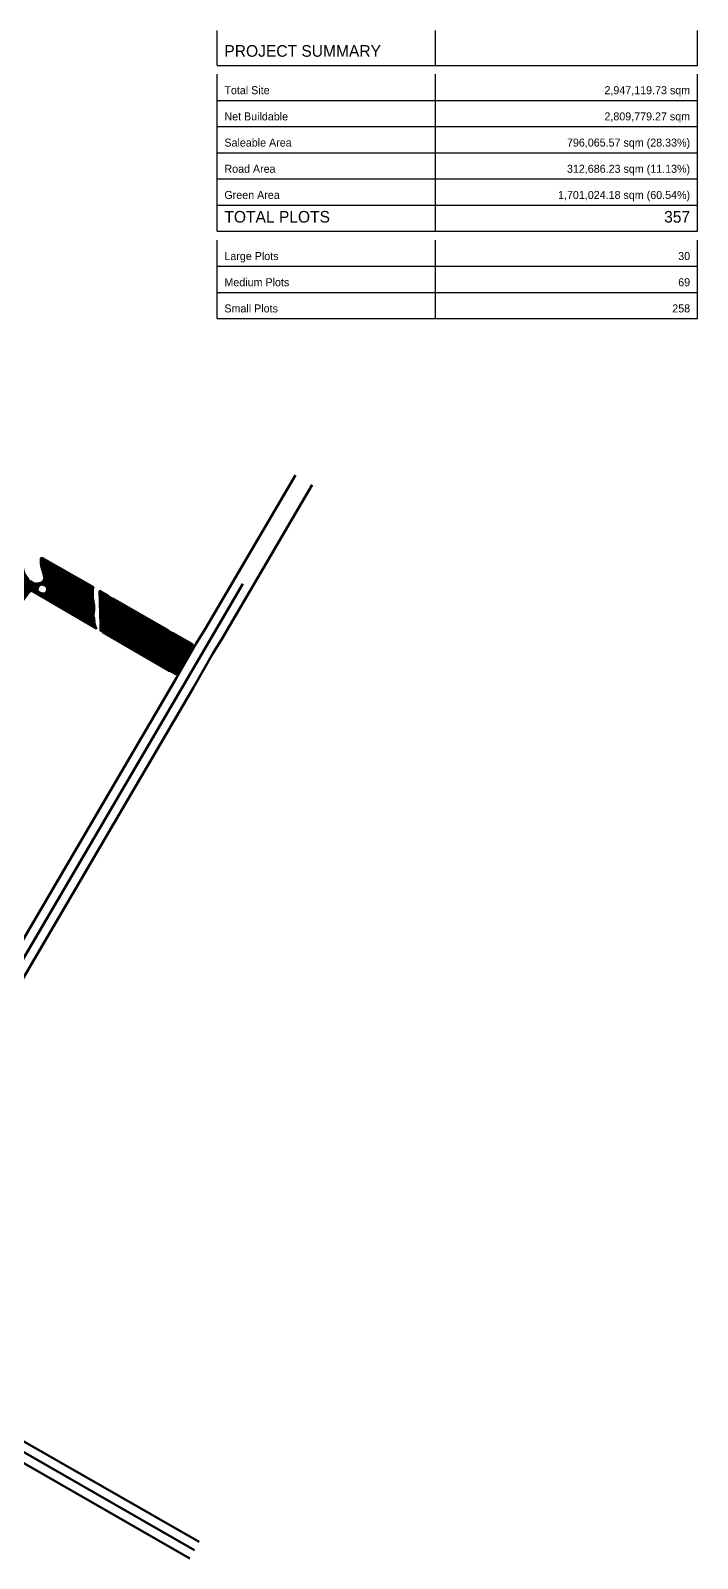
# Model space of a CAD drawing. Header units: metres. Extents: x 729358 to 733474, y 1423022 to 1426173.
# Drawn here: x 732099 to 733474, y 1423022 to 1426173 of the extents above; entities that cross this region are included whole.
import ezdxf
from ezdxf.enums import TextEntityAlignment as Align

# ---------------------------------------------------------------- set-up
doc = ezdxf.new("R2010")
doc.units = ezdxf.units.M
for name, color, linetype in [('BOUNDARY', 7, 'Continuous'), ('GREEN_AREA', 7, 'Continuous'), ('PARCEL_BORDER', 7, 'Continuous'), ('PARCEL_S', 7, 'Continuous'), ('ROADS_LOCAL', 7, 'Continuous'), ('ROADS_MAIN', 7, 'Continuous'), ('TABLE_LINES', 7, 'Continuous'), ('TABLE_TEXT', 7, 'Continuous')]:
    doc.layers.add(name, color=color, linetype=linetype)

msp = doc.modelspace()

# ---------------------------------------------------------------- hatches: boundary and pattern name
at = {"layer": 'BOUNDARY', "true_color": 0xdcdcdc}
h = msp.add_hatch(dxfattribs=at)
h.set_pattern_fill('SOLID')
h.paths.add_polyline_path([(732433.9, 1424906.9), (732398.7, 1424844.6), (732243.5, 1424935.2), (732241.7, 1425017.4), (732433.9, 1424906.9)])
at = {"layer": 'GREEN_AREA', "true_color": 0x96c896}
h = msp.add_hatch(dxfattribs=at)
h.set_pattern_fill('SOLID')
h.paths.add_polyline_path([(732229.6, 1424964.1), (732229.8, 1424963.4), (732230, 1424962.7), (732230.2, 1424961.9), (732230.4, 1424961.2), (732230.5, 1424960.5), (732230.6, 1424959.8), (732230.7, 1424959), (732230.7, 1424958.2), (732230.7, 1424957.4), (732230.8, 1424956.6), (732230.8, 1424955.9), (732230.8, 1424955.3), (732230.8, 1424955.3), (732230.8, 1424954.9), (732230.7, 1424954.6), (732230.7, 1424954.2), (732230.7, 1424953.8), (732230.7, 1424953.6), (732230.7, 1424953.2), (732230.7, 1424952.9), (732230.7, 1424952.4), (732230.7, 1424952.2), (732230.8, 1424952), (732230.9, 1424951.5), (732230.9, 1424951.4), (732231.2, 1424950.5), (732231.2, 1424950.5), (732231.5, 1424949.5), (732231.6, 1424949.4), (732231.9, 1424948.3), (732232, 1424948.2), (732232.4, 1424947.1), (732232.4, 1424947), (732232.7, 1424945.9), (732232.7, 1424945.9), (732233.1, 1424945), (732233.3, 1424944.3), (732233.4, 1424944), (732233.4, 1424943.9), (732233.5, 1424943.7), (732233.6, 1424943.5), (732233.6, 1424943.3), (732233.7, 1424943), (732233.8, 1424942.8), (732233.9, 1424942.7), (732234.1, 1424942.4), (732234.1, 1424942.4), (732234.2, 1424942.1), (732234.4, 1424941.7), (732234.6, 1424941.3), (732234.9, 1424940.7), (732235.3, 1424940), (732104.4, 1425016.4), (732104, 1425016.6), (732103.5, 1425016.8), (732103, 1425016.9), (732102.6, 1425017), (732102.1, 1425017.1), (732101.6, 1425017.1), (732101.1, 1425017), (732100.6, 1425016.9), (732100.2, 1425016.8), (732099.7, 1425016.6), (732099.3, 1425016.4), (732098.9, 1425016.1), (732098.5, 1425015.8), (732098.2, 1425015.4), (732097.9, 1425015.1), (731982.7, 1424859.6), (731982.3, 1424863), (731981.4, 1424870.2), (731980.4, 1424877.8), (731979.7, 1424885.3), (731979.1, 1424892.9), (731978.7, 1424900.4), (731978.5, 1424907.9), (731978.4, 1424915.4), (731978.5, 1424922.9), (731978.8, 1424930.4), (731979.3, 1424937.8), (731980, 1424945.3), (731980.8, 1424952.7), (731981.8, 1424960.2), (731983, 1424967.6), (731984.4, 1424975), (731985.9, 1424982.4), (731987.7, 1424989.8), (731989.6, 1424997.2), (731991.4, 1425004.2), (731993.1, 1425010.8), (731994.6, 1425016.9), (731996.1, 1425022.5), (731997.4, 1425027.6), (731998.6, 1425032.3), (731999.7, 1425036.5), (732000.7, 1425040.3), (732001.5, 1425043.5), (732002.2, 1425046.3), (732002.8, 1425048.7), (732003.3, 1425050.6), (732003.4, 1425050.8), (732004.1, 1425051), (732006.3, 1425051.8), (732009, 1425052.7), (732012.2, 1425053.8), (732016, 1425055.2), (732020.4, 1425056.7), (732025.3, 1425058.4), (732030.7, 1425060.2), (732036.7, 1425062.3), (732043.2, 1425064.6), (732050.3, 1425067), (732057.9, 1425069.7), (732066, 1425072.5), (732074.6, 1425075.5), (732079.3, 1425076.9), (732079.6, 1425076.7), (732079.7, 1425076.5), (732080.1, 1425076.1), (732080.2, 1425076), (732080.6, 1425075.7), (732080.9, 1425075.4), (732081.1, 1425075.1), (732081.3, 1425074.9), (732081.5, 1425074.7), (732081.6, 1425074.5), (732081.7, 1425074.4), (732081.7, 1425074.3), (732081.8, 1425074.1), (732082, 1425073.5), (732082.3, 1425072.7), (732082.6, 1425071.7), (732083, 1425070.6), (732083.4, 1425069.4), (732083.8, 1425068.2), (732084.2, 1425066.9), (732084.6, 1425065.7), (732084.9, 1425064.6), (732085.3, 1425063.4), (732085.7, 1425062), (732086.1, 1425060.7), (732086.4, 1425059.3), (732086.8, 1425058.1), (732087.1, 1425057.1), (732087.3, 1425056.2), (732087.5, 1425055.7), (732087.5, 1425055.6), (732087.5, 1425055.5), (732087.5, 1425055.5), (732087.5, 1425055.3), (732087.6, 1425055.2), (732087.6, 1425055), (732087.6, 1425054.9), (732087.7, 1425054.6), (732087.7, 1425054.5), (732087.8, 1425054.1), (732087.9, 1425053.9), (732088.1, 1425053.6), (732088.2, 1425053.3), (732088.4, 1425053.1), (732088.5, 1425053), (732088.9, 1425052.4), (732088.9, 1425052.4), (732089.6, 1425051.4), (732090.4, 1425050.3), (732091.3, 1425049.1), (732092.2, 1425047.8), (732093.1, 1425046.6), (732093.9, 1425045.6), (732094.5, 1425044.7), (732094.8, 1425044.3), (732095, 1425043.9), (732095.2, 1425043.4), (732095.4, 1425043), (732095.5, 1425042.9), (732095.7, 1425042.4), (732095.8, 1425042.3), (732096.1, 1425041.7), (732096.2, 1425041.5), (732096.6, 1425040.9), (732096.7, 1425040.8), (732097.1, 1425040.2), (732097.2, 1425040.1), (732097.7, 1425039.6), (732097.8, 1425039.5), (732098.2, 1425039), (732098.3, 1425038.9), (732098.7, 1425038.5), (732098.8, 1425038.4), (732099.2, 1425038), (732099.2, 1425038), (732099.6, 1425037.6), (732099.7, 1425037.6), (732100.1, 1425037.2), (732100.3, 1425037.1), (732100.6, 1425036.8), (732100.8, 1425036.7), (732101.1, 1425036.5), (732101.2, 1425036.4), (732101.6, 1425036.2), (732101.6, 1425036.2), (732102, 1425035.9), (732102.3, 1425035.7), (732102.9, 1425035.3), (732102.9, 1425035.3), (732103.5, 1425034.7), (732103.6, 1425034.7), (732104.4, 1425034.1), (732104.6, 1425034), (732105.4, 1425033.5), (732105.7, 1425033.4), (732106.6, 1425033), (732107, 1425032.8), (732107.9, 1425032.5), (732108.1, 1425032.5), (732108.4, 1425032.4), (732109.1, 1425032.3), (732109.4, 1425032.3), (732110.4, 1425032.2), (732110.6, 1425032.2), (732111.8, 1425032.2), (732111.9, 1425032.3), (732113.2, 1425032.3), (732113.3, 1425032.3), (732114.7, 1425032.4), (732114.8, 1425032.5), (732116.2, 1425032.6), (732116.3, 1425032.7), (732117.7, 1425032.9), (732117.9, 1425032.9), (732119.1, 1425033.3), (732119.3, 1425033.3), (732120.4, 1425033.7), (732120.8, 1425033.9), (732121.7, 1425034.3), (732121.9, 1425034.4), (732122.2, 1425034.6), (732123, 1425035.2), (732123.2, 1425035.4), (732123.3, 1425035.5), (732124.1, 1425036.3), (732124.3, 1425036.6), (732125, 1425037.5), (732125.1, 1425037.7), (732125.7, 1425038.7), (732125.8, 1425038.8), (732126.4, 1425039.8), (732126.4, 1425039.9), (732126.9, 1425040.8), (732126.9, 1425040.9), (732127.3, 1425041.6), (732127.3, 1425041.8), (732127.5, 1425042.3), (732127.6, 1425042.5), (732127.7, 1425042.8), (732127.8, 1425043.1), (732127.8, 1425043.4), (732127.8, 1425043.8), (732127.8, 1425044.1), (732127.8, 1425044.4), (732127.8, 1425044.6), (732127.7, 1425044.9), (732127.6, 1425045.2), (732127.5, 1425045.5), (732127.4, 1425045.6), (732127.4, 1425045.6), (732127.4, 1425045.7), (732127.3, 1425046.2), (732127.2, 1425046.9), (732127.2, 1425046.9), (732127, 1425047.8), (732127, 1425047.8), (732126.8, 1425048.8), (732126.8, 1425048.8), (732126.6, 1425049.9), (732126.6, 1425049.9), (732126.3, 1425051), (732126.3, 1425051), (732126.1, 1425052.1), (732126.1, 1425052.2), (732125.8, 1425053.2), (732125.8, 1425053.3), (732125.5, 1425054.3), (732125.5, 1425054.3), (732125.1, 1425055.5), (732125.1, 1425055.5), (732124.7, 1425056.8), (732124.7, 1425056.8), (732124.3, 1425058.1), (732124.3, 1425058.1), (732123.9, 1425059.4), (732123.9, 1425059.4), (732123.5, 1425060.6), (732123.5, 1425060.6), (732123.1, 1425061.7), (732122.8, 1425062.6), (732122.6, 1425063.3), (732122.5, 1425063.6), (732122.4, 1425064), (732122.3, 1425064.3), (732122.2, 1425064.6), (732122.1, 1425064.9), (732122, 1425065.3), (732122, 1425065.3), (732121.9, 1425065.8), (732121.8, 1425066.1), (732121.8, 1425066.5), (732121.7, 1425066.9), (732121.6, 1425067.3), (732121.6, 1425067.3), (732121.5, 1425067.9), (732121.3, 1425068.8), (732121.1, 1425069.8), (732120.9, 1425071), (732120.7, 1425072.3), (732120.5, 1425073.6), (732120.4, 1425074.9), (732120.3, 1425076.1), (732120.2, 1425077.2), (732120.2, 1425078.3), (732120.3, 1425079.5), (732120.3, 1425080.8), (732120.4, 1425082.2), (732120.6, 1425083.7), (732120.7, 1425084.8), (732123.9, 1425085), (732229, 1425024.7), (732228.8, 1425024.3), (732228.8, 1425024.3), (732228.6, 1425023.4), (732228.5, 1425022.8), (732228.3, 1425022.1), (732228.1, 1425021.5), (732228.1, 1425021.4), (732227.9, 1425020.8), (732227.9, 1425020.8), (732227.7, 1425020.2), (732227.7, 1425020.1), (732227.6, 1425019.5), (732227.5, 1425019.3), (732227.5, 1425018.9), (732227.4, 1425018.6), (732227.4, 1425018.2), (732227.4, 1425017.9), (732227.4, 1425017.5), (732227.4, 1425017.3), (732227.4, 1425016.9), (732227.4, 1425016.9), (732227.4, 1425016.6), (732227.5, 1425016.2), (732227.4, 1425015.9), (732227.4, 1425015.3), (732227.4, 1425014.6), (732227.4, 1425014.5), (732227.4, 1425013.7), (732227.4, 1425013.7), (732227.4, 1425012.8), (732227.4, 1425012.8), (732227.4, 1425011.9), (732227.4, 1425011.8), (732227.4, 1425011), (732227.4, 1425010.9), (732227.4, 1425010), (732227.4, 1425009.9), (732227.5, 1425009.1), (732227.5, 1425009), (732227.6, 1425008.2), (732227.6, 1425008.1), (732227.7, 1425007.4), (732227.7, 1425007.4), (732227.8, 1425006.7), (732227.8, 1425006.2), (732227.8, 1425005.9), (732227.8, 1425005.7), (732227.8, 1425005.4), (732227.8, 1425005), (732227.8, 1425005), (732227.8, 1425004.6), (732227.8, 1425004.4), (732227.8, 1425004), (732227.8, 1425003.8), (732227.8, 1425003.4), (732227.8, 1425003.3), (732227.8, 1425002.9), (732227.8, 1425002.8), (732227.9, 1425002.4), (732227.9, 1425002.3), (732227.9, 1425001.9), (732227.9, 1425001.9), (732228, 1425001.4), (732228, 1425001.3), (732228.1, 1425000.9), (732228.1, 1425000.8), (732228.2, 1425000.2), (732228.2, 1425000.1), (732228.4, 1424999.4), (732228.4, 1424999.4), (732228.5, 1424998.6), (732228.7, 1424997.9), (732228.8, 1424997.3), (732228.9, 1424996.9), (732228.9, 1424996.6), (732229, 1424996.3), (732229, 1424996), (732229, 1424996), (732229.1, 1424995.6), (732229.1, 1424995.6), (732229.1, 1424995.1), (732229.1, 1424995.1), (732229.2, 1424994.6), (732229.2, 1424994.6), (732229.4, 1424993.7), (732229.4, 1424993.6), (732229.6, 1424992.4), (732229.8, 1424991.1), (732230, 1424989.6), (732230.3, 1424988.2), (732230.4, 1424987), (732230.6, 1424986.1), (732230.6, 1424985.6), (732230.7, 1424985.2), (732230.7, 1424984.8), (732230.7, 1424984.4), (732230.7, 1424984), (732230.7, 1424983.5), (732230.7, 1424983), (732230.7, 1424982.6), (732230.7, 1424982.1), (732230.7, 1424981.6), (732230.7, 1424981), (732230.7, 1424981), (732230.6, 1424980.4), (732230.6, 1424980.4), (732230.6, 1424979.7), (732230.6, 1424979.7), (732230.6, 1424979), (732230.6, 1424978.1), (732230.6, 1424977.3), (732230.5, 1424976.6), (732230.5, 1424976.3), (732230.5, 1424976.2), (732230.4, 1424975.9), (732230.3, 1424975.6), (732230.3, 1424975.2), (732230.3, 1424975.2), (732230.1, 1424974.5), (732230.1, 1424974.5), (732230, 1424973.5), (732230, 1424973.5), (732229.8, 1424972.5), (732229.6, 1424971.4), (732229.5, 1424970.4), (732229.3, 1424969.7), (732229.3, 1424969.4), (732229.2, 1424969.1), (732229.2, 1424968.8), (732229.2, 1424968.8), (732229.1, 1424968.5), (732229.1, 1424968.4), (732229.1, 1424968.2), (732229, 1424967.9), (732229, 1424967.6), (732229.1, 1424967.2), (732229.1, 1424967.1), (732229.1, 1424966.8), (732229.1, 1424966.7), (732229.1, 1424966.2), (732229.2, 1424966.1), (732229.2, 1424965.5), (732229.3, 1424965.2), (732229.4, 1424964.8), (732229.4, 1424964.7), (732229.6, 1424964.1), (732229.6, 1424964.1)])
h.paths.add_polyline_path([(732115.8, 1425024.2), (732115.4, 1425023.2), (732115.3, 1425022.8), (732115.1, 1425021.8), (732115.1, 1425021.6), (732115.1, 1425021.4), (732115.1, 1425020.7), (732115.1, 1425020.4), (732115.1, 1425020.2), (732115.1, 1425019.7), (732115.2, 1425019.5), (732115.2, 1425019.3), (732115.3, 1425019), (732115.4, 1425018.7), (732115.5, 1425018.5), (732115.6, 1425018.3), (732115.6, 1425018.1), (732115.8, 1425017.9), (732115.9, 1425017.7), (732116.1, 1425017.5), (732116.2, 1425017.3), (732116.4, 1425017.1), (732116.8, 1425016.7), (732116.9, 1425016.6), (732117.1, 1425016.5), (732117.8, 1425016), (732118.1, 1425015.8), (732119.2, 1425015.2), (732119.5, 1425015), (732120.8, 1425014.5), (732121, 1425014.4), (732122.3, 1425013.9), (732122.5, 1425013.9), (732123.8, 1425013.5), (732124.1, 1425013.4), (732125.3, 1425013.2), (732125.6, 1425013.2), (732126.4, 1425013.1), (732126.6, 1425013.1), (732126.9, 1425013.1), (732127.4, 1425013.1), (732127.6, 1425013.2), (732127.9, 1425013.2), (732128.2, 1425013.3), (732128.4, 1425013.4), (732128.6, 1425013.4), (732128.7, 1425013.5), (732129, 1425013.6), (732129.1, 1425013.7), (732129.4, 1425013.9), (732129.6, 1425014.1), (732129.8, 1425014.2), (732130, 1425014.4), (732130.3, 1425014.7), (732130.4, 1425014.8), (732130.6, 1425015.1), (732130.9, 1425015.6), (732131, 1425015.8), (732131.2, 1425016), (732131.5, 1425016.7), (732131.7, 1425017.1), (732131.9, 1425018), (732132, 1425018.4), (732132.2, 1425019.2), (732132.2, 1425019.6), (732132.2, 1425020.5), (732132.2, 1425020.9), (732132.2, 1425021.6), (732132.1, 1425022), (732132, 1425022.4), (732131.9, 1425022.8), (732131.8, 1425023.1), (732131.7, 1425023.3), (732131.6, 1425023.4), (732131.6, 1425023.6), (732131.5, 1425023.7), (732131.3, 1425024), (732131.2, 1425024.2), (732130.9, 1425024.5), (732130.6, 1425024.9), (732130.3, 1425025.2), (732129.8, 1425025.7), (732129.5, 1425025.9), (732128.6, 1425026.5), (732128.4, 1425026.7), (732127.3, 1425027.3), (732127.1, 1425027.4), (732126, 1425028), (732125.8, 1425028.1), (732124.7, 1425028.5), (732124.4, 1425028.6), (732123.3, 1425028.9), (732122.9, 1425029), (732122.2, 1425029.1), (732121.9, 1425029.1), (732121.7, 1425029.1), (732121.2, 1425029.1), (732121, 1425029.1), (732120.7, 1425029.1), (732120.4, 1425029), (732120.1, 1425028.9), (732119.9, 1425028.9), (732119.7, 1425028.8), (732119.5, 1425028.7), (732119.2, 1425028.6), (732119, 1425028.4), (732118.8, 1425028.3), (732118.6, 1425028.2), (732118.2, 1425027.9), (732118, 1425027.7), (732117.9, 1425027.6), (732117.4, 1425027), (732117.2, 1425026.8), (732117.1, 1425026.7), (732116.6, 1425025.8), (732116.4, 1425025.5), (732115.9, 1425024.5), (732115.8, 1425024.2)])
h.paths.add_polyline_path([(732027.2, 1424988.3), (732027.2, 1425034.1), (732001.3, 1425034.1), (732001.3, 1424988.3), (732001.3, 1424925.2), (732025.2, 1424925.2), (732025.2, 1424988.3), (732027.2, 1424988.3)])
h.paths.add_polyline_path([(732043.3, 1424993.7), (732062.2, 1424993.7), (732062.2, 1425039.4), (732043.3, 1425039.4), (732043.3, 1424993.7)])
h = msp.add_hatch(dxfattribs=at)
h.set_pattern_fill('SOLID')
h.paths.add_polyline_path([(732246.2, 1424956.9), (732244, 1424950.5), (732243.2, 1424948.3), (732241.7, 1425017.4), (732260.2, 1425006.7), (732259.2, 1425002.6), (732257.5, 1424996), (732255.8, 1424989.4), (732254.1, 1424982.9), (732252.2, 1424976.3), (732250.3, 1424969.8), (732248.3, 1424963.4), (732246.2, 1424956.9)])
h = msp.add_hatch(dxfattribs=at)
h.set_pattern_fill('SOLID')
h.paths.add_polyline_path([(732253.5, 1424947.3), (732255.7, 1424953.8), (732255.7, 1424953.8), (732257.8, 1424960.3), (732257.8, 1424960.4), (732259.8, 1424966.9), (732259.9, 1424967), (732261.8, 1424973.5), (732261.8, 1424973.6), (732263.7, 1424980.2), (732263.7, 1424980.2), (732265.5, 1424986.8), (732265.5, 1424986.9), (732267.2, 1424993.5), (732267.2, 1424993.6), (732268.9, 1425000.3), (732269.2, 1425001.6), (732383.6, 1424935.8), (732382.8, 1424928), (732382.8, 1424927.8), (732382.2, 1424918.6), (732382.2, 1424918.4), (732382, 1424909.1), (732382, 1424909), (732382.2, 1424899.6), (732382.2, 1424899.4), (732382.8, 1424890), (732382.8, 1424889.8), (732383.7, 1424880.3), (732384.5, 1424871.3), (732385.3, 1424863), (732386, 1424855.3), (732386.3, 1424851.8), (732248.2, 1424932.5), (732248.8, 1424934.3), (732248.9, 1424934.3), (732251.2, 1424940.7), (732251.2, 1424940.8), (732253.5, 1424947.2), (732253.5, 1424947.3)])
h.paths.add_polyline_path([(732352.2, 1424935.3), (732352.2, 1424886.7), (732375, 1424886.7), (732375, 1424935.3), (732352.2, 1424935.3)])
h = msp.add_hatch(dxfattribs=at)
h.set_pattern_fill('SOLID')
h.paths.add_polyline_path([(732392.2, 1424918.1), (732392.8, 1424927.1), (732393.1, 1424930.4), (732430.5, 1424908.9), (732396.6, 1424849.1), (732396, 1424856.2), (732395.2, 1424863.9), (732394.5, 1424872.3), (732393.6, 1424881.2), (732392.7, 1424890.6), (732392.2, 1424899.9), (732392, 1424909), (732392.2, 1424918.1)])
at = {"layer": 'PARCEL_S', "true_color": 0xffc8c8}
h = msp.add_hatch(dxfattribs=at)
h.set_pattern_fill('SOLID')
h.paths.add_polyline_path([(732375, 1424886.7), (732375, 1424935.3), (732352.2, 1424935.3), (732352.2, 1424886.7), (732375, 1424886.7)])
at = {"layer": 'ROADS_LOCAL', "true_color": 0x999999}
h = msp.add_hatch(dxfattribs=at)
h.set_pattern_fill('SOLID')
h.paths.add_polyline_path([(732268.9, 1425000.3), (732267.2, 1424993.6), (732267.2, 1424993.5), (732265.5, 1424986.9), (732265.5, 1424986.8), (732263.7, 1424980.2), (732263.7, 1424980.2), (732261.8, 1424973.6), (732261.8, 1424973.5), (732259.9, 1424967), (732259.8, 1424966.9), (732257.8, 1424960.4), (732257.8, 1424960.3), (732255.7, 1424953.8), (732255.7, 1424953.8), (732253.5, 1424947.3), (732253.5, 1424947.2), (732251.2, 1424940.8), (732251.2, 1424940.7), (732248.9, 1424934.3), (732248.8, 1424934.3), (732248.2, 1424932.5), (732243.5, 1424935.2), (732243.2, 1424948.3), (732244, 1424950.5), (732246.2, 1424956.9), (732248.3, 1424963.4), (732250.3, 1424969.8), (732252.2, 1424976.3), (732254.1, 1424982.9), (732255.8, 1424989.4), (732257.5, 1424996), (732259.2, 1425002.6), (732260.2, 1425006.7), (732269.2, 1425001.6), (732268.9, 1425000.3)])
h = msp.add_hatch(dxfattribs=at)
h.set_pattern_fill('SOLID')
h.paths.add_polyline_path([(732386, 1424855.3), (732385.3, 1424863), (732384.5, 1424871.3), (732383.7, 1424880.3), (732382.8, 1424889.8), (732382.8, 1424890), (732382.2, 1424899.4), (732382.2, 1424899.6), (732382, 1424909), (732382, 1424909.1), (732382.2, 1424918.4), (732382.2, 1424918.6), (732382.8, 1424927.8), (732382.8, 1424928), (732383.6, 1424935.8), (732393.1, 1424930.4), (732392.8, 1424927.1), (732392.2, 1424918.1), (732392, 1424909), (732392.2, 1424899.9), (732392.7, 1424890.6), (732393.6, 1424881.2), (732394.5, 1424872.3), (732395.2, 1424863.9), (732396, 1424856.2), (732396.6, 1424849.1), (732430.5, 1424908.9), (732433.9, 1424906.9), (732398.7, 1424844.6), (732386.3, 1424851.8), (732386, 1424855.3)])

# ---------------------------------------------------------------- linework, layer by layer
at = {"layer": 'PARCEL_BORDER', "lineweight": 50, "true_color": 0x326432}
msp.add_lwpolyline([(732099.2, 1425038), (732099.6, 1425037.6), (732099.7, 1425037.6), (732100.1, 1425037.2), (732100.3, 1425037.1), (732100.6, 1425036.8), (732100.8, 1425036.7), (732101.1, 1425036.5), (732101.2, 1425036.4), (732101.6, 1425036.2), (732101.6, 1425036.2), (732102, 1425035.9), (732102.3, 1425035.7), (732102.9, 1425035.3), (732102.9, 1425035.3), (732103.5, 1425034.7), (732103.6, 1425034.7), (732104.4, 1425034.1), (732104.6, 1425034), (732105.4, 1425033.5), (732105.7, 1425033.4), (732106.6, 1425033), (732107, 1425032.8), (732107.9, 1425032.5), (732108.1, 1425032.5), (732108.4, 1425032.4), (732109.1, 1425032.3), (732109.4, 1425032.3), (732110.4, 1425032.2), (732110.6, 1425032.2), (732111.8, 1425032.2), (732111.9, 1425032.3), (732113.2, 1425032.3), (732113.3, 1425032.3), (732114.7, 1425032.4), (732114.8, 1425032.5), (732116.2, 1425032.6), (732116.3, 1425032.7), (732117.7, 1425032.9), (732117.9, 1425032.9), (732119.1, 1425033.3), (732119.3, 1425033.3), (732120.4, 1425033.7), (732120.8, 1425033.9), (732121.7, 1425034.3), (732121.9, 1425034.4), (732122.2, 1425034.6), (732123, 1425035.2), (732123.2, 1425035.4), (732123.3, 1425035.5), (732124.1, 1425036.3), (732124.3, 1425036.6), (732125, 1425037.5), (732125.1, 1425037.7), (732125.7, 1425038.7), (732125.8, 1425038.8), (732126.4, 1425039.8), (732126.4, 1425039.9), (732126.9, 1425040.8), (732126.9, 1425040.9), (732127.3, 1425041.6), (732127.3, 1425041.8), (732127.5, 1425042.3), (732127.6, 1425042.5), (732127.7, 1425042.8), (732127.8, 1425043.1), (732127.8, 1425043.4), (732127.8, 1425043.8), (732127.8, 1425044.1), (732127.8, 1425044.4), (732127.8, 1425044.6), (732127.7, 1425044.9), (732127.6, 1425045.2), (732127.5, 1425045.5), (732127.4, 1425045.6), (732127.4, 1425045.6), (732127.4, 1425045.7), (732127.3, 1425046.2), (732127.2, 1425046.9), (732127.2, 1425046.9), (732127, 1425047.8), (732127, 1425047.8), (732126.8, 1425048.8), (732126.8, 1425048.8), (732126.6, 1425049.9), (732126.6, 1425049.9), (732126.3, 1425051), (732126.3, 1425051), (732126.1, 1425052.1), (732126.1, 1425052.2), (732125.8, 1425053.2), (732125.8, 1425053.3), (732125.5, 1425054.3), (732125.5, 1425054.3), (732125.1, 1425055.5), (732125.1, 1425055.5), (732124.7, 1425056.8), (732124.7, 1425056.8), (732124.3, 1425058.1), (732124.3, 1425058.1), (732123.9, 1425059.4), (732123.9, 1425059.4), (732123.5, 1425060.6), (732123.5, 1425060.6), (732123.1, 1425061.7), (732122.8, 1425062.6), (732122.6, 1425063.3), (732122.5, 1425063.6), (732122.4, 1425064), (732122.3, 1425064.3), (732122.2, 1425064.6), (732122.1, 1425064.9), (732122, 1425065.3), (732122, 1425065.3), (732121.9, 1425065.8), (732121.8, 1425066.1), (732121.8, 1425066.5), (732121.7, 1425066.9), (732121.6, 1425067.3), (732121.6, 1425067.3), (732121.5, 1425067.9), (732121.3, 1425068.8), (732121.1, 1425069.8), (732120.9, 1425071), (732120.7, 1425072.3), (732120.5, 1425073.6), (732120.4, 1425074.9), (732120.3, 1425076.1), (732120.2, 1425077.2), (732120.2, 1425078.3), (732120.3, 1425079.5), (732120.3, 1425080.8), (732120.4, 1425082.2), (732120.6, 1425083.7), (732120.7, 1425084.8), (732123.9, 1425085), (732229, 1425024.7), (732228.8, 1425024.3), (732228.8, 1425024.3), (732228.6, 1425023.4), (732228.5, 1425022.8), (732228.3, 1425022.1), (732228.1, 1425021.5), (732228.1, 1425021.4), (732227.9, 1425020.8), (732227.9, 1425020.8), (732227.7, 1425020.2), (732227.7, 1425020.1), (732227.6, 1425019.5), (732227.5, 1425019.3), (732227.5, 1425018.9), (732227.4, 1425018.6), (732227.4, 1425018.2), (732227.4, 1425017.9), (732227.4, 1425017.5), (732227.4, 1425017.3), (732227.4, 1425016.9), (732227.4, 1425016.9), (732227.4, 1425016.6), (732227.5, 1425016.2), (732227.4, 1425015.9), (732227.4, 1425015.3), (732227.4, 1425014.6), (732227.4, 1425014.5), (732227.4, 1425013.7), (732227.4, 1425013.7), (732227.4, 1425012.8), (732227.4, 1425012.8), (732227.4, 1425011.9), (732227.4, 1425011.8), (732227.4, 1425011), (732227.4, 1425010.9), (732227.4, 1425010), (732227.4, 1425009.9), (732227.5, 1425009.1), (732227.5, 1425009), (732227.6, 1425008.2), (732227.6, 1425008.1), (732227.7, 1425007.4), (732227.7, 1425007.4), (732227.8, 1425006.7), (732227.8, 1425006.2), (732227.8, 1425005.9), (732227.8, 1425005.7), (732227.8, 1425005.4), (732227.8, 1425005), (732227.8, 1425005), (732227.8, 1425004.6), (732227.8, 1425004.4), (732227.8, 1425004), (732227.8, 1425003.8), (732227.8, 1425003.4), (732227.8, 1425003.3), (732227.8, 1425002.9), (732227.8, 1425002.8), (732227.9, 1425002.4), (732227.9, 1425002.3), (732227.9, 1425001.9), (732227.9, 1425001.9), (732228, 1425001.4), (732228, 1425001.3), (732228.1, 1425000.9), (732228.1, 1425000.8), (732228.2, 1425000.2), (732228.2, 1425000.1), (732228.4, 1424999.4), (732228.4, 1424999.4), (732228.5, 1424998.6), (732228.7, 1424997.9), (732228.8, 1424997.3), (732228.9, 1424996.9), (732228.9, 1424996.6), (732229, 1424996.3), (732229, 1424996), (732229, 1424996), (732229.1, 1424995.6), (732229.1, 1424995.6), (732229.1, 1424995.1), (732229.1, 1424995.1), (732229.2, 1424994.6), (732229.2, 1424994.6), (732229.4, 1424993.7), (732229.4, 1424993.6), (732229.6, 1424992.4), (732229.8, 1424991.1), (732230, 1424989.6), (732230.3, 1424988.2), (732230.4, 1424987), (732230.6, 1424986.1), (732230.6, 1424985.6), (732230.7, 1424985.2), (732230.7, 1424984.8), (732230.7, 1424984.4), (732230.7, 1424984), (732230.7, 1424983.5), (732230.7, 1424983), (732230.7, 1424982.6), (732230.7, 1424982.1), (732230.7, 1424981.6), (732230.7, 1424981), (732230.7, 1424981), (732230.6, 1424980.4), (732230.6, 1424980.4), (732230.6, 1424979.7), (732230.6, 1424979.7), (732230.6, 1424979), (732230.6, 1424978.1), (732230.6, 1424977.3), (732230.5, 1424976.6), (732230.5, 1424976.3), (732230.5, 1424976.2), (732230.4, 1424975.9), (732230.3, 1424975.6), (732230.3, 1424975.2), (732230.3, 1424975.2), (732230.1, 1424974.5), (732230.1, 1424974.5), (732230, 1424973.5), (732230, 1424973.5), (732229.8, 1424972.5), (732229.6, 1424971.4), (732229.5, 1424970.4), (732229.3, 1424969.7), (732229.3, 1424969.4), (732229.2, 1424969.1), (732229.2, 1424968.8), (732229.2, 1424968.8), (732229.1, 1424968.5), (732229.1, 1424968.4), (732229.1, 1424968.2), (732229, 1424967.9), (732229, 1424967.6), (732229.1, 1424967.2), (732229.1, 1424967.1), (732229.1, 1424966.8), (732229.1, 1424966.7), (732229.1, 1424966.2), (732229.2, 1424966.1), (732229.2, 1424965.5), (732229.3, 1424965.2), (732229.4, 1424964.8), (732229.4, 1424964.7), (732229.6, 1424964.1), (732229.6, 1424964.1), (732229.6, 1424964.1), (732229.8, 1424963.4), (732230, 1424962.7), (732230.2, 1424961.9), (732230.4, 1424961.2), (732230.5, 1424960.5), (732230.6, 1424959.8), (732230.7, 1424959), (732230.7, 1424958.2), (732230.7, 1424957.4), (732230.8, 1424956.6), (732230.8, 1424955.9), (732230.8, 1424955.3), (732230.8, 1424955.3), (732230.8, 1424954.9), (732230.7, 1424954.6), (732230.7, 1424954.2), (732230.7, 1424953.8), (732230.7, 1424953.6), (732230.7, 1424953.2), (732230.7, 1424952.9), (732230.7, 1424952.4), (732230.7, 1424952.2), (732230.8, 1424952), (732230.9, 1424951.5), (732230.9, 1424951.4), (732231.2, 1424950.5), (732231.2, 1424950.5), (732231.5, 1424949.5), (732231.6, 1424949.4), (732231.9, 1424948.3), (732232, 1424948.2), (732232.4, 1424947.1), (732232.4, 1424947), (732232.7, 1424945.9), (732232.7, 1424945.9), (732233.1, 1424945), (732233.3, 1424944.3), (732233.4, 1424944), (732233.4, 1424943.9), (732233.5, 1424943.7), (732233.6, 1424943.5), (732233.6, 1424943.3), (732233.7, 1424943), (732233.8, 1424942.8), (732233.9, 1424942.7), (732234.1, 1424942.4), (732234.1, 1424942.4), (732234.2, 1424942.1), (732234.4, 1424941.7), (732234.6, 1424941.3), (732234.9, 1424940.7), (732235.3, 1424940), (732104.4, 1425016.4), (732104, 1425016.6), (732103.5, 1425016.8), (732103, 1425016.9), (732102.6, 1425017), (732102.1, 1425017.1), (732101.6, 1425017.1), (732101.1, 1425017), (732100.6, 1425016.9), (732100.2, 1425016.8), (732099.7, 1425016.6), (732099.3, 1425016.4)], dxfattribs=at)
for points in [[(732246.2, 1424956.9), (732244, 1424950.5), (732243.2, 1424948.3), (732241.7, 1425017.4), (732260.2, 1425006.7), (732259.2, 1425002.6), (732257.5, 1424996), (732255.8, 1424989.4), (732254.1, 1424982.9), (732252.2, 1424976.3), (732250.3, 1424969.8), (732248.3, 1424963.4), (732246.2, 1424956.9)], [(732253.5, 1424947.3), (732255.7, 1424953.8), (732255.7, 1424953.8), (732257.8, 1424960.3), (732257.8, 1424960.4), (732259.8, 1424966.9), (732259.9, 1424967), (732261.8, 1424973.5), (732261.8, 1424973.6), (732263.7, 1424980.2), (732263.7, 1424980.2), (732265.5, 1424986.8), (732265.5, 1424986.9), (732267.2, 1424993.5), (732267.2, 1424993.6), (732268.9, 1425000.3), (732269.2, 1425001.6), (732383.6, 1424935.8), (732382.8, 1424928), (732382.8, 1424927.8), (732382.2, 1424918.6), (732382.2, 1424918.4), (732382, 1424909.1), (732382, 1424909), (732382.2, 1424899.6), (732382.2, 1424899.4), (732382.8, 1424890), (732382.8, 1424889.8), (732383.7, 1424880.3), (732384.5, 1424871.3), (732385.3, 1424863), (732386, 1424855.3), (732386.3, 1424851.8), (732248.2, 1424932.5), (732248.8, 1424934.3), (732248.9, 1424934.3), (732251.2, 1424940.7), (732251.2, 1424940.8), (732253.5, 1424947.2), (732253.5, 1424947.3)], [(732392.2, 1424918.1), (732392.8, 1424927.1), (732393.1, 1424930.4), (732430.5, 1424908.9), (732396.6, 1424849.1), (732396, 1424856.2), (732395.2, 1424863.9), (732394.5, 1424872.3), (732393.6, 1424881.2), (732392.7, 1424890.6), (732392.2, 1424899.9), (732392, 1424909), (732392.2, 1424918.1)]]:
    msp.add_lwpolyline(points, close=True, dxfattribs=at)
at = {"layer": 'PARCEL_BORDER', "lineweight": 40, "true_color": 0x323232}
for points in [[(732268.9, 1425000.3), (732267.2, 1424993.6), (732267.2, 1424993.5), (732265.5, 1424986.9), (732265.5, 1424986.8), (732263.7, 1424980.2), (732263.7, 1424980.2), (732261.8, 1424973.6), (732261.8, 1424973.5), (732259.9, 1424967), (732259.8, 1424966.9), (732257.8, 1424960.4), (732257.8, 1424960.3), (732255.7, 1424953.8), (732255.7, 1424953.8), (732253.5, 1424947.3), (732253.5, 1424947.2), (732251.2, 1424940.8), (732251.2, 1424940.7), (732248.9, 1424934.3), (732248.8, 1424934.3), (732248.2, 1424932.5), (732243.5, 1424935.2), (732243.2, 1424948.3), (732244, 1424950.5), (732246.2, 1424956.9), (732248.3, 1424963.4), (732250.3, 1424969.8), (732252.2, 1424976.3), (732254.1, 1424982.9), (732255.8, 1424989.4), (732257.5, 1424996), (732259.2, 1425002.6), (732260.2, 1425006.7), (732269.2, 1425001.6), (732268.9, 1425000.3)], [(732386, 1424855.3), (732385.3, 1424863), (732384.5, 1424871.3), (732383.7, 1424880.3), (732382.8, 1424889.8), (732382.8, 1424890), (732382.2, 1424899.4), (732382.2, 1424899.6), (732382, 1424909), (732382, 1424909.1), (732382.2, 1424918.4), (732382.2, 1424918.6), (732382.8, 1424927.8), (732382.8, 1424928), (732383.6, 1424935.8), (732393.1, 1424930.4), (732392.8, 1424927.1), (732392.2, 1424918.1), (732392, 1424909), (732392.2, 1424899.9), (732392.7, 1424890.6), (732393.6, 1424881.2), (732394.5, 1424872.3), (732395.2, 1424863.9), (732396, 1424856.2), (732396.6, 1424849.1), (732430.5, 1424908.9), (732433.9, 1424906.9), (732398.7, 1424844.6), (732386.3, 1424851.8), (732386, 1424855.3)]]:
    msp.add_lwpolyline(points, close=True, dxfattribs=at)
at = {"layer": 'PARCEL_BORDER', "lineweight": 50, "true_color": 0x323232}
msp.add_lwpolyline([(732375, 1424886.7), (732375, 1424935.3), (732352.2, 1424935.3), (732352.2, 1424886.7), (732375, 1424886.7)], close=True, dxfattribs=at)
at = {"layer": 'ROADS_MAIN', "lineweight": 80, "true_color": 0x999999}
for points in [[(731630.2, 1423524), (732400.5, 1424837.8), (732440.8, 1424908.8), (732460, 1424939.9), (732645.4, 1425256.3)], [(731664.9, 1423504.1), (732435.2, 1424817.8), (732475.2, 1424888.4), (732494.3, 1424919.3), (732680, 1425236.3)], [(732345.3, 1424704), (732536.9, 1425031.6)], [(731637.5, 1423496.9), (732345.3, 1424704)], [(731256.3, 1423692.7), (731645.8, 1423469), (731923, 1423311.1), (732427.5, 1423022.1)], [(732447, 1423056.1), (731948.2, 1423341.9), (731664.9, 1423504.1)], [(731932.9, 1423328.5), (732437.4, 1423039.4)]]:
    msp.add_lwpolyline(points, dxfattribs=at)
at = {"layer": 'TABLE_LINES'}
for p, q in [((732483.9, 1426100.8), (732483.9, 1426172.8)), ((732933.9, 1426100.8), (732933.9, 1426172.8)), ((733473.9, 1426100.8), (733473.9, 1426172.8)), ((732483.9, 1426100.8), (733473.9, 1426100.8)), ((732483.9, 1426028.8), (732483.9, 1426082.8)), ((732933.9, 1426028.8), (732933.9, 1426082.8)), ((733473.9, 1426028.8), (733473.9, 1426082.8)), ((732483.9, 1426028.8), (733473.9, 1426028.8)), ((732483.9, 1425974.8), (732483.9, 1426028.8)), ((732933.9, 1425974.8), (732933.9, 1426028.8)), ((733473.9, 1425974.8), (733473.9, 1426028.8)), ((732483.9, 1425974.8), (733473.9, 1425974.8)), ((732483.9, 1425920.8), (732483.9, 1425974.8)), ((732933.9, 1425920.8), (732933.9, 1425974.8)), ((733473.9, 1425920.8), (733473.9, 1425974.8)), ((732483.9, 1425920.8), (733473.9, 1425920.8)), ((732483.9, 1425866.8), (732483.9, 1425920.8)), ((732933.9, 1425866.8), (732933.9, 1425920.8)), ((733473.9, 1425866.8), (733473.9, 1425920.8)), ((732483.9, 1425866.8), (733473.9, 1425866.8)), ((732483.9, 1425812.8), (732483.9, 1425866.8)), ((732933.9, 1425812.8), (732933.9, 1425866.8)), ((733473.9, 1425812.8), (733473.9, 1425866.8)), ((732483.9, 1425758.8), (732483.9, 1425830.8)), ((732483.9, 1425812.8), (733473.9, 1425812.8)), ((732933.9, 1425758.8), (732933.9, 1425830.8)), ((733473.9, 1425758.8), (733473.9, 1425830.8)), ((732483.9, 1425758.8), (733473.9, 1425758.8)), ((732483.9, 1425686.8), (732483.9, 1425740.8)), ((732933.9, 1425686.8), (732933.9, 1425740.8)), ((733473.9, 1425686.8), (733473.9, 1425740.8)), ((732483.9, 1425686.8), (733473.9, 1425686.8)), ((732483.9, 1425632.8), (732483.9, 1425686.8)), ((732933.9, 1425632.8), (732933.9, 1425686.8)), ((733473.9, 1425632.8), (733473.9, 1425686.8)), ((732483.9, 1425632.8), (733473.9, 1425632.8)), ((732483.9, 1425578.8), (732483.9, 1425632.8)), ((732933.9, 1425578.8), (732933.9, 1425632.8)), ((733473.9, 1425578.8), (733473.9, 1425632.8)), ((732483.9, 1425578.8), (733473.9, 1425578.8)), ((732483.9, 1425578.8), (733473.9, 1425578.8))]:
    msp.add_line(p, q, dxfattribs=at)

# ---------------------------------------------------------------- texts
at = {"layer": 'TABLE_TEXT', "true_color": 0x000000}
for s, height, p in [('PROJECT SUMMARY', 24, (732498.9, 1426130.8)), ('Total Site', 16.5, (732498.9, 1426049.8)), ('Net Buildable', 16.5, (732498.9, 1425995.8)), ('Saleable Area', 16.5, (732498.9, 1425941.8)), ('Road Area', 16.5, (732498.9, 1425887.8)), ('Green Area', 16.5, (732498.9, 1425833.8)), ('TOTAL PLOTS', 24, (732498.9, 1425788.8)), ('Large Plots', 16.5, (732498.9, 1425707.8)), ('Medium Plots', 16.5, (732498.9, 1425653.8)), ('Small Plots', 16.5, (732498.9, 1425599.8))]:
    msp.add_text(s, height=height, dxfattribs=at).set_placement(p, align=Align.MIDDLE_LEFT)
for s, height, p in [('2,947,119.73 sqm', 16.5, (733458.9, 1426049.8)), ('2,809,779.27 sqm', 16.5, (733458.9, 1425995.8)), ('796,065.57 sqm (28.33%)', 16.5, (733458.9, 1425941.8)), ('312,686.23 sqm (11.13%)', 16.5, (733458.9, 1425887.8)), ('1,701,024.18 sqm (60.54%)', 16.5, (733458.9, 1425833.8)), ('357', 24, (733458.9, 1425788.8)), ('30', 16.5, (733458.9, 1425707.8)), ('69', 16.5, (733458.9, 1425653.8)), ('258', 16.5, (733458.9, 1425599.8))]:
    msp.add_text(s, height=height, dxfattribs=at).set_placement(p, align=Align.MIDDLE_RIGHT)

doc.saveas('drawing.dxf')
